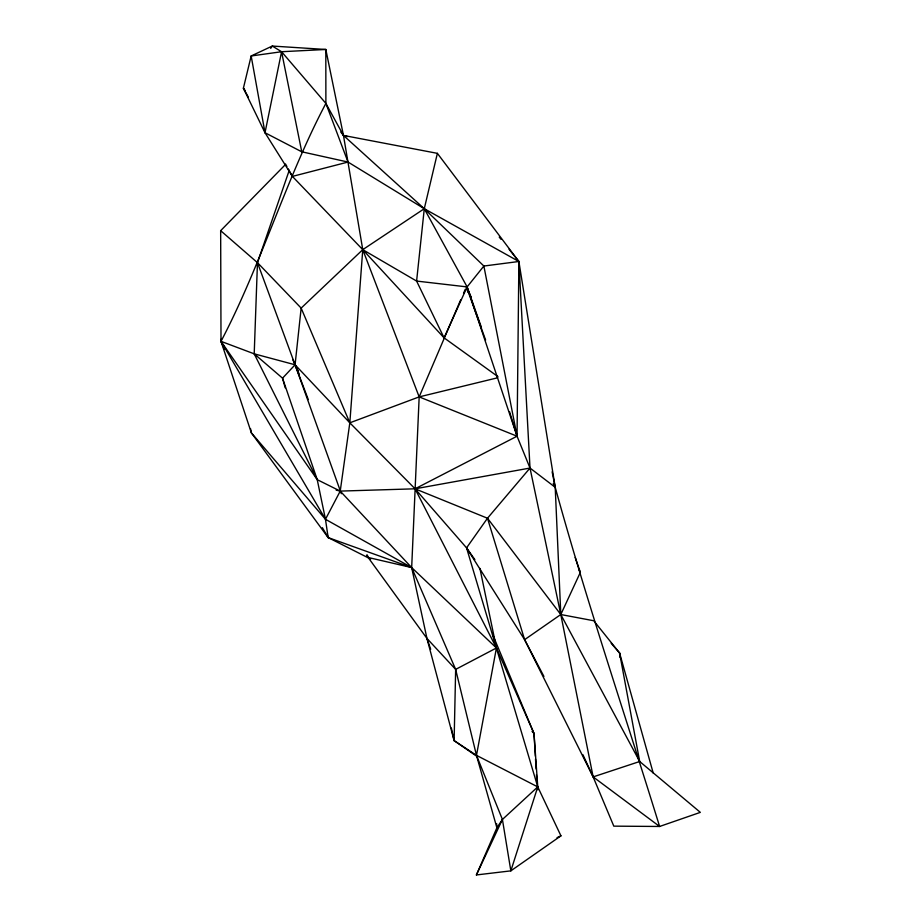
<?xml version="1.0" encoding="UTF-8"?>
<svg xmlns="http://www.w3.org/2000/svg" width="921" height="921" viewBox="0 0 921 921"><rect width="100%" height="100%" fill="white"/><g stroke="black" fill="none" stroke-linecap="round" stroke-linejoin="round"><path stroke-width="1.38" d="M292.763 359.524L295.077 364.785L349.819 422.82L415.072 488.809L487.485 518.235L560.797 614.526L639.692 761.506L700.34 812.368L659.609 826.471L613.8 826.149L593.136 776.898L560.797 614.526L530.012 468.052L517.049 436.209L518.88 261.495L437.383 153.346L343.464 135.433L340.793 132.083M477.677 756.912L454.122 740.634L455.653 669.394L411.675 567.578L340.229 491.1L317.227 479.657L221.005 341.346L220.66 230.676L285.406 164.571M370.668 559.047L328.152 537.588L325.47 519.283L317.227 479.657L254.208 353.837L257.466 262.658L289.229 170.35M460.673 299.832L419.17 396.893L411.675 567.578L426.953 638.437L454.122 740.634L476.479 755.358L537.76 786.891L560.947 835.842L510.844 870.863L476.399 874.95L496.891 827.806L502.417 819.46L537.76 786.891L534.007 733.507L493.046 635.467M479.922 568.407L496.431 647.981L476.479 755.358L496.891 827.806L496.626 823.604M221.547 338.525L221.005 341.346L251.375 432.87L328.152 537.588L411.675 567.578L496.431 647.981L534.007 733.507L535.366 756.222M552.128 471.817L555.213 487.313C586.596 601.425 624.703 713.418 659.609 826.471L593.136 776.898L524.613 639.669L560.797 614.526L555.213 487.313L518.88 261.495L424.282 208.71L348.011 162.05L301.754 151.792L265.006 132.739L281.573 51.726L272.294 46.05L251.168 55.974L243.386 88.232L265.006 132.739L292.406 176.406L362.759 249.66L444.072 337.857L497.939 376.62M437.383 153.346L424.282 208.71L416.603 281.066L444.072 337.857L467.12 286.915L483.87 266.031L518.88 261.495L519.271 268.587M336.142 490.11L340.229 491.1L415.072 488.809L466.556 547.868L537.76 786.891L510.844 870.863L502.417 819.46L476.479 755.358L455.653 669.394L426.953 638.437L366.535 555.248M270.693 48.399L272.294 46.05L325.815 49.469L325.884 103.405C285.326 180.171 261.403 264.385 221.005 341.346L224.459 349.22M463.539 293.269L465.255 289.332M575.199 557.504L580.368 572.332L560.797 614.526L593.757 620.754L619.591 653.001L653.219 773.076M476.399 874.95L502.417 819.46M543.92 676.428L524.613 639.669L466.556 547.868L487.485 518.235L530.012 468.052L518.88 261.495L509.048 249.28M455.653 669.394L496.431 647.981L495.072 643.894M496.431 647.981L415.072 488.809L517.049 436.209L483.87 266.031L424.282 208.71L343.464 135.433L325.884 103.405L281.573 51.726L251.168 55.974L265.006 132.739M557.044 837.638L560.947 835.842M497.708 377.771L419.17 396.893L349.819 422.82L340.229 491.1L325.47 519.283L411.675 567.578L368.273 557.504L367.18 554.903M415.072 488.809L530.012 468.052L555.213 487.313L554.12 484.665M250.547 428.702L251.375 432.87L325.47 519.283L221.005 341.346L254.208 353.837L295.077 364.785L298.243 371.175M301.754 151.792L281.573 51.726L325.815 49.469L343.464 135.433L347.574 136.607M509.532 411.606L517.049 436.209L419.17 396.893L362.759 249.66L343.464 135.433M254.208 353.837L282.54 378.174L317.227 479.657M220.66 230.676L257.466 262.658L301.155 308.109L349.819 422.82L362.759 249.66L424.282 208.71L467.12 286.915L481.43 327.45M532.062 731.435L534.007 733.507M611.176 643.272L619.591 653.001L639.692 761.506L593.136 776.898L582.912 754.702M499.228 237.077L501.012 239.299M245.113 90.511L243.386 88.232L248.221 96.924M466.556 547.868L474.868 559.611M322.362 527.664L328.152 537.588L327.312 534.848M285.498 163.984L286.88 166.471M288.261 168.957L292.406 176.406L348.011 162.05L325.884 103.405M553.256 483.479L555.213 487.313M579.056 569.777L580.368 572.332M467.937 292.233L466.394 286.719L471.218 297.161M299.152 373.984L295.077 364.785L257.466 262.658M341.323 493.702L295.077 364.785L301.155 308.109L362.759 249.66L416.603 281.066L467.12 286.915L517.049 436.209M308.293 399.576L295.077 364.785L282.54 378.174L285.188 387.81M466.394 286.719L485.62 340.079M426.953 638.437L430.683 649.247M487.485 518.235L524.613 639.669M451.359 728.039L454.122 740.634M619.591 653.001L619.948 657.295M535.527 759.054L536.126 768.989M536.459 774.676L536.885 781.768M537.76 786.891L537.899 789.758"/></g></svg>
